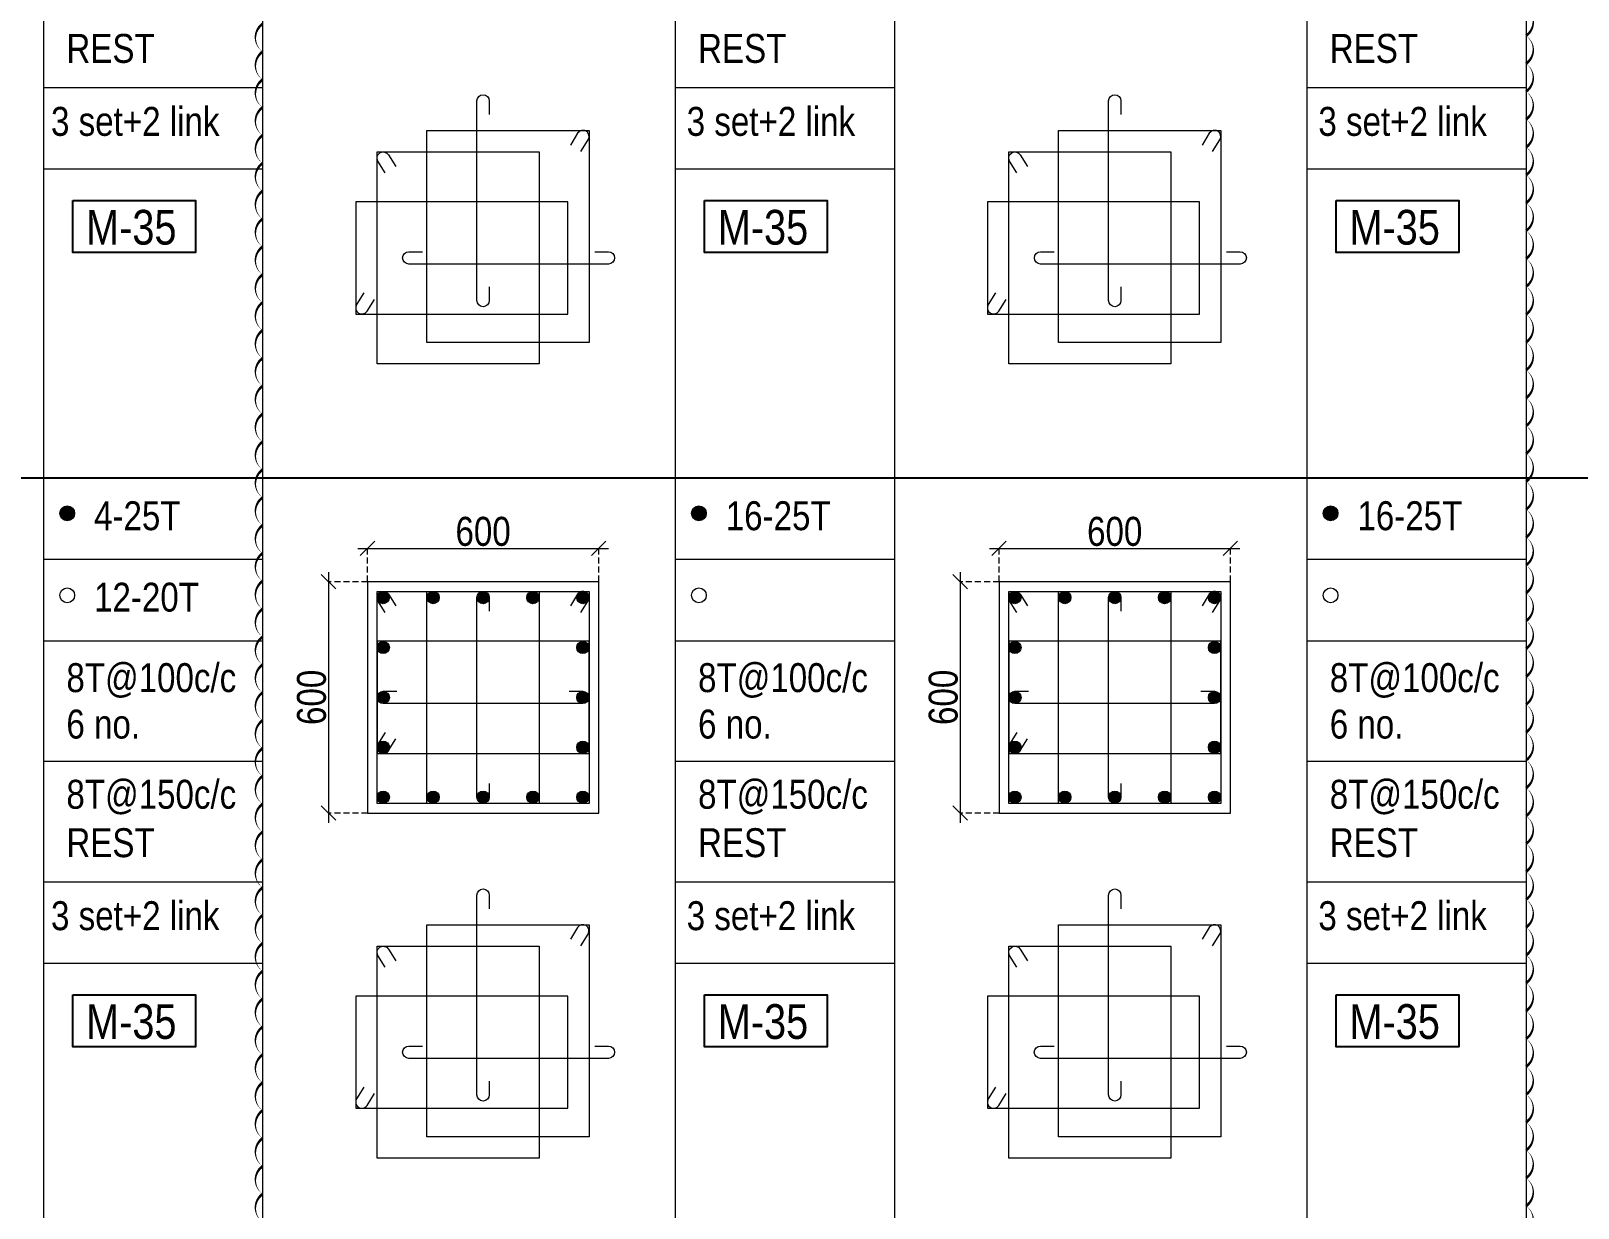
# Model space of a CAD drawing. Header units: millimetres. Extents: x 1112055 to 3390982, y -148532 to 766891.
# Drawn here: x 2304231 to 2320285, y 652401 to 664612 of the extents above; entities that cross this region are included whole.
import ezdxf
from ezdxf.enums import TextEntityAlignment as Align

# ---------------------------------------------------------------- set-up
doc = ezdxf.new("R2010")
doc.units = ezdxf.units.MM
doc.header["$PDMODE"] = 35
doc.header["$PDSIZE"] = -25
doc.linetypes.add('DASHED2', pattern=[0.375, 0.25, -0.125])
doc.linetypes.add('Hidden', pattern=[9.525, 6.35, -3.175])
for name, color, linetype, lineweight in [('B COL. SIZE DIM', 220, 'Continuous', 25), ('B COLSCH', 204, 'Continuous', 20), ('B COLUMN', 1, 'Hidden', 9), ('B P.C.C', 251, 'Continuous', 0), ('B STEEL', 34, 'Continuous', 15)]:
    doc.layers.add(name, color=color, linetype=linetype, lineweight=lineweight)
doc.layers.add('B TEXT', color=7, linetype='Continuous')
doc.styles.add('dim inside', font='romans.shx', dxfattribs={"width": 0.8, "height": 125})
doc.styles.add('SWINC', font='swissc.ttf')
doc.dimstyles.new('dim inside', dxfattribs={"dimtxt": 125, "dimasz": 100, "dimexe": 0, "dimexo": 0, "dimgap": 10, "dimtad": 0, "dimdec": 0, "dimzin": 0, "dimdsep": 46, "dimtxsty": 'dim inside', "dimblk": 'SMALL', "dimcen": 0.09, "dimadec": 0, "dimazin": 0, "dimtfac": 1, "dimtdec": 0, "dimtofl": 0, "dimtmove": 0, "dimatfit": 3, "dimfxl": 1, "dimtolj": 1, "dimtzin": 0, "dimarcsym": 2})

# ---------------------------------------------------------------- blocks, each defined once
blk = doc.blocks.new('_Oblique')
at = {"color": 0, "linetype": 'ByBlock', "lineweight": -2}
blk.add_line((-0.5, -0.5), (0.5, 0.5), dxfattribs=at)
blk = doc.blocks.new('*D3134')
at = {"layer": 'B COL. SIZE DIM', "color": 250, "lineweight": 9, "ltscale": 250, "transparency": 16777216}
blk.add_line((2307623, 659244), (2310223, 659244), dxfattribs=at)
at = {"layer": 'B COL. SIZE DIM', "color": 250, "linetype": 'DASHED2', "lineweight": 9, "ltscale": 250, "transparency": 16777216}
for p, q in [((2307723, 658899), (2307723, 659244)), ((2310123, 658899), (2310123, 659244))]:
    blk.add_line(p, q, dxfattribs=at)
at = {"layer": 'Defpoints', "color": 0, "transparency": 16777216}
for p in [(2310123, 659244), (2307723, 658899), (2310123, 658899)]:
    blk.add_point(p, dxfattribs=at)
at = {"layer": 'B COL. SIZE DIM', "color": 250, "lineweight": 9, "transparency": 16777216, "xscale": 150, "yscale": 150, "zscale": 150, "rotation": 180}
blk.add_blockref('_Oblique', (2307723, 659244), dxfattribs=at)
at = {"layer": 'B COL. SIZE DIM', "color": 250, "lineweight": 9, "transparency": 16777216, "xscale": 150, "yscale": 150, "zscale": 150}
blk.add_blockref('_Oblique', (2310123, 659244), dxfattribs=at)
at = {"layer": 'B COL. SIZE DIM', "color": 6, "transparency": 16777216, "insert": (2308923, 659419), "char_height": 300, "attachment_point": 5, "style": 'SWINC'}
blk.add_mtext('\\A1;600', dxfattribs=at)
blk = doc.blocks.new('*D3135')
at = {"layer": 'B COL. SIZE DIM', "color": 250, "lineweight": 9, "ltscale": 250, "transparency": 16777216}
blk.add_line((2307319, 658999), (2307319, 656399), dxfattribs=at)
at = {"layer": 'B COL. SIZE DIM', "color": 250, "linetype": 'DASHED2', "lineweight": 9, "ltscale": 250, "transparency": 16777216}
for p, q in [((2307723, 658899), (2307319, 658899)), ((2307723, 656499), (2307319, 656499))]:
    blk.add_line(p, q, dxfattribs=at)
at = {"layer": 'Defpoints', "color": 0, "transparency": 16777216}
for p in [(2307723, 658899), (2307319, 656499), (2307723, 656499)]:
    blk.add_point(p, dxfattribs=at)
at = {"layer": 'B COL. SIZE DIM', "color": 250, "lineweight": 9, "transparency": 16777216, "xscale": 150, "yscale": 150, "zscale": 150}
for p, rotation in [((2307319, 658899), 90), ((2307319, 656499), 270)]:
    blk.add_blockref('_Oblique', p, dxfattribs=dict(at, rotation=rotation))
at = {"layer": 'B COL. SIZE DIM', "color": 6, "transparency": 16777216, "insert": (2307144, 657699), "char_height": 300, "attachment_point": 5, "rotation": 90, "style": 'SWINC'}
blk.add_mtext('\\A1;600', dxfattribs=at)
blk = doc.blocks.new('*D3254')
at = {"layer": 'B COL. SIZE DIM', "color": 250, "lineweight": 9, "ltscale": 250, "transparency": 16777216}
blk.add_line((2314177, 659244), (2316777, 659244), dxfattribs=at)
at = {"layer": 'B COL. SIZE DIM', "color": 250, "linetype": 'DASHED2', "lineweight": 9, "ltscale": 250, "transparency": 16777216}
for p, q in [((2314277, 658899), (2314277, 659244)), ((2316677, 658899), (2316677, 659244))]:
    blk.add_line(p, q, dxfattribs=at)
at = {"layer": 'Defpoints', "color": 0, "transparency": 16777216}
for p in [(2316677, 659244), (2314277, 658899), (2316677, 658899)]:
    blk.add_point(p, dxfattribs=at)
at = {"layer": 'B COL. SIZE DIM', "color": 250, "lineweight": 9, "transparency": 16777216, "xscale": 150, "yscale": 150, "zscale": 150, "rotation": 180}
blk.add_blockref('_Oblique', (2314277, 659244), dxfattribs=at)
at = {"layer": 'B COL. SIZE DIM', "color": 250, "lineweight": 9, "transparency": 16777216, "xscale": 150, "yscale": 150, "zscale": 150}
blk.add_blockref('_Oblique', (2316677, 659244), dxfattribs=at)
at = {"layer": 'B COL. SIZE DIM', "color": 6, "transparency": 16777216, "insert": (2315477, 659419), "char_height": 300, "attachment_point": 5, "style": 'SWINC'}
blk.add_mtext('\\A1;600', dxfattribs=at)
blk = doc.blocks.new('*D3255')
at = {"layer": 'B COL. SIZE DIM', "color": 250, "lineweight": 9, "ltscale": 250, "transparency": 16777216}
blk.add_line((2313874, 658999), (2313874, 656399), dxfattribs=at)
at = {"layer": 'B COL. SIZE DIM', "color": 250, "linetype": 'DASHED2', "lineweight": 9, "ltscale": 250, "transparency": 16777216}
for p, q in [((2314277, 658899), (2313874, 658899)), ((2314277, 656499), (2313874, 656499))]:
    blk.add_line(p, q, dxfattribs=at)
at = {"layer": 'Defpoints', "color": 0, "transparency": 16777216}
for p in [(2314277, 658899), (2313874, 656499), (2314277, 656499)]:
    blk.add_point(p, dxfattribs=at)
at = {"layer": 'B COL. SIZE DIM', "color": 250, "lineweight": 9, "transparency": 16777216, "xscale": 150, "yscale": 150, "zscale": 150}
for p, rotation in [((2313874, 658899), 90), ((2313874, 656499), 270)]:
    blk.add_blockref('_Oblique', p, dxfattribs=dict(at, rotation=rotation))
at = {"layer": 'B COL. SIZE DIM', "color": 6, "transparency": 16777216, "insert": (2313699, 657699), "char_height": 300, "attachment_point": 5, "rotation": 90, "style": 'SWINC'}
blk.add_mtext('\\A1;600', dxfattribs=at)

msp = doc.modelspace()

# ---------------------------------------------------------------- hatches: boundary and pattern name
at = {"layer": 'B STEEL', "lineweight": 9, "ltscale": 0.5}
h = msp.add_hatch(color=34, dxfattribs=at)
edge = h.paths.add_edge_path()
edge.add_arc((2304607.4, 659608), 76.8, 0, 360)
h = msp.add_hatch(color=34, dxfattribs=at)
edge = h.paths.add_edge_path()
edge.add_arc((2311162.2, 659608), 76.8, 0, 360)
h = msp.add_hatch(color=34, dxfattribs=at)
edge = h.paths.add_edge_path()
edge.add_arc((2317717.1, 659608), 76.8, 0, 360)
h = msp.add_hatch(color=34, dxfattribs=at)
edge = h.paths.add_edge_path()
edge.add_arc((2307886.6, 658734.8), 64, 0, 360)
h = msp.add_hatch(color=34, dxfattribs=at)
edge = h.paths.add_edge_path()
edge.add_arc((2308404.6, 658734.8), 64, 180, 540, ccw=False)
h = msp.add_hatch(color=34, dxfattribs=at)
edge = h.paths.add_edge_path()
edge.add_arc((2308922.5, 658734.8), 64, 180, 540, ccw=False)
h = msp.add_hatch(color=34, dxfattribs=at)
edge = h.paths.add_edge_path()
edge.add_arc((2309440.5, 658734.8), 64, 180, 540, ccw=False)
h = msp.add_hatch(color=34, dxfattribs=at)
edge = h.paths.add_edge_path()
edge.add_arc((2309958.5, 658734.8), 64, 180, 540, ccw=False)
h = msp.add_hatch(color=34, dxfattribs=at)
edge = h.paths.add_edge_path()
edge.add_arc((2314441.4, 658734.8), 64, 0, 360)
h = msp.add_hatch(color=34, dxfattribs=at)
edge = h.paths.add_edge_path()
edge.add_arc((2314959.4, 658734.8), 64, 180, 540, ccw=False)
h = msp.add_hatch(color=34, dxfattribs=at)
edge = h.paths.add_edge_path()
edge.add_arc((2315477.4, 658734.8), 64, 180, 540, ccw=False)
h = msp.add_hatch(color=34, dxfattribs=at)
edge = h.paths.add_edge_path()
edge.add_arc((2315995.4, 658734.8), 64, 180, 540, ccw=False)
h = msp.add_hatch(color=34, dxfattribs=at)
edge = h.paths.add_edge_path()
edge.add_arc((2316513.4, 658734.8), 64, 180, 540, ccw=False)
h = msp.add_hatch(color=34, dxfattribs=at)
edge = h.paths.add_edge_path()
edge.add_arc((2307886.6, 658216.8), 64, 180, 540, ccw=False)
h = msp.add_hatch(color=34, dxfattribs=at)
edge = h.paths.add_edge_path()
edge.add_arc((2309958.5, 658216.8), 64, 180, 540, ccw=False)
h = msp.add_hatch(color=34, dxfattribs=at)
edge = h.paths.add_edge_path()
edge.add_arc((2314441.4, 658216.8), 64, 180, 540, ccw=False)
h = msp.add_hatch(color=34, dxfattribs=at)
edge = h.paths.add_edge_path()
edge.add_arc((2316513.4, 658216.8), 64, 180, 540, ccw=False)
h = msp.add_hatch(color=34, dxfattribs=at)
edge = h.paths.add_edge_path()
edge.add_arc((2307886.6, 657698.8), 64, 180, 540, ccw=False)
h = msp.add_hatch(color=34, dxfattribs=at)
edge = h.paths.add_edge_path()
edge.add_arc((2309958.5, 657698.8), 64, 180, 540, ccw=False)
h = msp.add_hatch(color=34, dxfattribs=at)
edge = h.paths.add_edge_path()
edge.add_arc((2314441.4, 657698.8), 64, 180, 540, ccw=False)
h = msp.add_hatch(color=34, dxfattribs=at)
edge = h.paths.add_edge_path()
edge.add_arc((2316513.4, 657698.8), 64, 180, 540, ccw=False)
h = msp.add_hatch(color=34, dxfattribs=at)
edge = h.paths.add_edge_path()
edge.add_arc((2307886.6, 657180.8), 64, 180, 540, ccw=False)
h = msp.add_hatch(color=34, dxfattribs=at)
edge = h.paths.add_edge_path()
edge.add_arc((2309958.5, 657180.8), 64, 180, 540, ccw=False)
h = msp.add_hatch(color=34, dxfattribs=at)
edge = h.paths.add_edge_path()
edge.add_arc((2314441.4, 657180.8), 64, 180, 540, ccw=False)
h = msp.add_hatch(color=34, dxfattribs=at)
edge = h.paths.add_edge_path()
edge.add_arc((2316513.4, 657180.8), 64, 180, 540, ccw=False)
h = msp.add_hatch(color=34, dxfattribs=at)
edge = h.paths.add_edge_path()
edge.add_arc((2307886.6, 656662.8), 64, 0, 360, ccw=False)
h = msp.add_hatch(color=34, dxfattribs=at)
edge = h.paths.add_edge_path()
edge.add_arc((2308404.6, 656662.8), 64, 180, 540, ccw=False)
h = msp.add_hatch(color=34, dxfattribs=at)
edge = h.paths.add_edge_path()
edge.add_arc((2308922.5, 656662.8), 64, 180, 540, ccw=False)
h = msp.add_hatch(color=34, dxfattribs=at)
edge = h.paths.add_edge_path()
edge.add_arc((2309440.5, 656662.8), 64, 180, 540, ccw=False)
h = msp.add_hatch(color=34, dxfattribs=at)
edge = h.paths.add_edge_path()
edge.add_arc((2309958.5, 656662.8), 64, -180, 180)
h = msp.add_hatch(color=34, dxfattribs=at)
edge = h.paths.add_edge_path()
edge.add_arc((2314441.4, 656662.8), 64, 0, 360, ccw=False)
h = msp.add_hatch(color=34, dxfattribs=at)
edge = h.paths.add_edge_path()
edge.add_arc((2314959.4, 656662.8), 64, 180, 540, ccw=False)
h = msp.add_hatch(color=34, dxfattribs=at)
edge = h.paths.add_edge_path()
edge.add_arc((2315477.4, 656662.8), 64, 180, 540, ccw=False)
h = msp.add_hatch(color=34, dxfattribs=at)
edge = h.paths.add_edge_path()
edge.add_arc((2315995.4, 656662.8), 64, 180, 540, ccw=False)
h = msp.add_hatch(color=34, dxfattribs=at)
edge = h.paths.add_edge_path()
edge.add_arc((2316513.4, 656662.8), 64, -180, 180)

# ---------------------------------------------------------------- linework, layer by layer
msp.add_line((2203002.6, 659976.3), (2389841.5, 659976.3))
at = {"layer": 'B COLSCH', "color": 250, "lineweight": 0}
for p, q in [((2304361.1, 676456), (2304361.1, 627016.9)), ((2306635.5, 676456), (2306635.5, 618141.8)), ((2313190.3, 676456), (2313190.3, 618141.8)), ((2317470.8, 676456), (2317470.8, 627016.9)), ((2319745.2, 676456), (2319745.2, 618141.8)), ((2310916, 668216.1), (2310916, 627016.9)), ((2304361.1, 664026.6), (2306635.5, 664026.6)), ((2310916, 664026.6), (2313190.3, 664026.6)), ((2317470.8, 664026.6), (2319745.2, 664026.6)), ((2304361.1, 663181.6), (2306635.5, 663181.6)), ((2310916, 663181.6), (2313190.3, 663181.6)), ((2317470.8, 663181.6), (2319745.2, 663181.6)), ((2203002.6, 659976.3), (2375997.6, 659976.3)), ((2304361.1, 659131.3), (2306635.5, 659131.3)), ((2310916, 659131.3), (2313190.3, 659131.3)), ((2317470.8, 659131.3), (2319745.2, 659131.3)), ((2304361.1, 658286.3), (2306635.5, 658286.3)), ((2310916, 658286.3), (2313190.3, 658286.3)), ((2317470.8, 658286.3), (2319745.2, 658286.3)), ((2304361.1, 657036.5), (2306635.5, 657036.5)), ((2310916, 657036.5), (2313190.3, 657036.5)), ((2317470.8, 657036.5), (2319745.2, 657036.5)), ((2304361.1, 655786.7), (2306635.5, 655786.7)), ((2310916, 655786.7), (2313190.3, 655786.7)), ((2317470.8, 655786.7), (2319745.2, 655786.7)), ((2304361.1, 654941.7), (2306635.5, 654941.7)), ((2310916, 654941.7), (2313190.3, 654941.7)), ((2317470.8, 654941.7), (2319745.2, 654941.7))]:
    msp.add_line(p, q, dxfattribs=at)
at = {"layer": 'B COLUMN', "color": 1, "linetype": 'ByBlock', "lineweight": 20}
for points in [[(2307722.5, 656498.8), (2310122.5, 656498.8), (2310122.5, 658898.8), (2307722.5, 658898.8)], [(2314277.4, 656498.8), (2316677.4, 656498.8), (2316677.4, 658898.8), (2314277.4, 658898.8)]]:
    msp.add_lwpolyline(points, close=True, dxfattribs=at)
at = {"layer": 'B P.C.C', "color": 3, "lineweight": 0}
for points in [[(2319745.2, 664851.1, 0, 28.9, -0.5205671), (2319745.2, 664562.1, 0, 28.9, -0.5205671), (2319745.2, 664273.1, 0, 28.9, -0.5205671), (2319745.2, 663984.1, 0, 28.9, -0.5205671), (2319745.2, 663695, 0, 28.9, -0.5205671), (2319745.2, 663406, 0, 28.9, -0.5205671), (2319745.2, 663117, 0, 28.9, -0.5205671), (2319745.2, 662827.9, 0, 28.9, -0.5205671), (2319745.2, 662538.9, 0, 28.9, -0.5205671), (2319745.2, 662249.9, 0, 28.9, -0.5205671), (2319745.2, 661960.8, 0, 28.9, -0.5205671), (2319745.2, 661671.8, 0, 28.9, -0.5205671), (2319745.2, 661382.8, 0, 28.9, -0.5205671), (2319745.2, 661093.8, 0, 28.9, -0.5205671), (2319745.2, 660804.7, 0, 28.9, -0.5205671), (2319745.2, 660515.7, 0, 28.9, -0.5205671), (2319745.2, 660226.7, 0, 28.9, -0.5205671), (2319745.2, 659937.6, 0, 28.9, -0.5205671), (2319745.2, 659648.6, 0, 28.9, -0.5205671), (2319745.2, 659359.6, 0, 28.9, -0.5205671), (2319745.2, 659070.5, 0, 28.9, -0.5205671), (2319745.2, 658781.5, 0, 28.9, -0.5205671), (2319745.2, 658492.5, 0, 28.9, -0.5205671), (2319745.2, 658203.5, 0, 28.9, -0.5205671), (2319745.2, 657914.4, 0, 28.9, -0.5205671), (2319745.2, 657625.4, 0, 28.9, -0.5205671), (2319745.2, 657336.4, 0, 28.9, -0.5205671), (2319745.2, 657047.3, 0, 28.9, -0.5205671), (2319745.2, 656758.3, 0, 28.9, -0.5205671), (2319745.2, 656469.3, 0, 28.9, -0.5205671), (2319745.2, 656180.2, 0, 28.9, -0.5205671), (2319745.2, 655891.2, 0, 28.9, -0.5205671), (2319745.2, 655602.2, 0, 28.9, -0.5205671), (2319745.2, 655313.2, 0, 28.9, -0.5205671), (2319745.2, 655024.1, 0, 28.9, -0.5205671), (2319745.2, 654735.1, 0, 28.9, -0.5205671), (2319745.2, 654446.1, 0, 28.9, -0.5205671), (2319745.2, 654157, 0, 28.9, -0.5205671), (2319745.2, 653868, 0, 28.9, -0.5205671), (2319745.2, 653579, 0, 28.9, -0.5205671), (2319745.2, 653289.9, 0, 28.9, -0.5205671), (2319745.2, 653000.9, 0, 28.9, -0.5205671), (2319745.2, 652711.9, 0, 28.9, -0.5205671), (2319745.2, 652422.9, 0, 28.9, -0.5205671), (2319745.2, 652133.8, 0, 28.9, -0.5205671)], [(2306635.5, 652257.4, 0, 28.9, -0.5205671), (2306635.5, 652546.4, 0, 28.9, -0.5205671), (2306635.5, 652835.4, 0, 28.9, -0.5205671), (2306635.5, 653124.4, 0, 28.9, -0.5205671), (2306635.5, 653413.5, 0, 28.9, -0.5205671), (2306635.5, 653702.5, 0, 28.9, -0.5205671), (2306635.5, 653991.5, 0, 28.9, -0.5205671), (2306635.5, 654280.6, 0, 28.9, -0.5205671), (2306635.5, 654569.6, 0, 28.9, -0.5205671), (2306635.5, 654858.6, 0, 28.9, -0.5205671), (2306635.5, 655147.7, 0, 28.9, -0.5205671), (2306635.5, 655436.7, 0, 28.9, -0.5205671), (2306635.5, 655725.7, 0, 28.9, -0.5205671), (2306635.5, 656014.7, 0, 28.9, -0.5205671), (2306635.5, 656303.8, 0, 28.9, -0.5205671), (2306635.5, 656592.8, 0, 28.9, -0.5205671), (2306635.5, 656881.8, 0, 28.9, -0.5205671), (2306635.5, 657170.9, 0, 28.9, -0.5205671), (2306635.5, 657459.9, 0, 28.9, -0.5205671), (2306635.5, 657748.9, 0, 28.9, -0.5205671), (2306635.5, 658038, 0, 28.9, -0.5205671), (2306635.5, 658327, 0, 28.9, -0.5205671), (2306635.5, 658616, 0, 28.9, -0.5205671), (2306635.5, 658905, 0, 28.9, -0.5205671), (2306635.5, 659194.1, 0, 28.9, -0.5205671), (2306635.5, 659483.1, 0, 28.9, -0.5205671), (2306635.5, 659772.1, 0, 28.9, -0.5205671), (2306635.5, 660061.2, 0, 28.9, -0.5205671), (2306635.5, 660350.2, 0, 28.9, -0.5205671), (2306635.5, 660639.2, 0, 28.9, -0.5205671), (2306635.5, 660928.3, 0, 28.9, -0.5205671), (2306635.5, 661217.3, 0, 28.9, -0.5205671), (2306635.5, 661506.3, 0, 28.9, -0.5205671), (2306635.5, 661795.3, 0, 28.9, -0.5205671), (2306635.5, 662084.4, 0, 28.9, -0.5205671), (2306635.5, 662373.4, 0, 28.9, -0.5205671), (2306635.5, 662662.4, 0, 28.9, -0.5205671), (2306635.5, 662951.5, 0, 28.9, -0.5205671), (2306635.5, 663240.5, 0, 28.9, -0.5205671), (2306635.5, 663529.5, 0, 28.9, -0.5205671), (2306635.5, 663818.6, 0, 28.9, -0.5205671), (2306635.5, 664107.6, 0, 28.9, -0.5205671), (2306635.5, 664396.6, 0, 28.9, -0.5205671), (2306635.5, 664685.6, 0, 28.9, -0.5205671)]]:
    msp.add_lwpolyline(points, format="xyseb", dxfattribs=at)
at = {"layer": 'B STEEL', "color": 34, "lineweight": 9, "ltscale": 0.5}
for points in [[(2308986.6, 661957.8), (2308986.6, 661815.2, -1), (2308858.5, 661815.2), (2308858.5, 663887.1, -1), (2308986.6, 663887.1), (2308986.6, 663744.5)], [(2315541.4, 661957.8), (2315541.4, 661815.2, -1), (2315413.4, 661815.2), (2315413.4, 663887.1, -1), (2315541.4, 663887.1), (2315541.4, 663744.5)], [(2309938.3, 663361.8), (2310013, 663483.3, 1), (2309904, 663550.4), (2309829.2, 663428.9)], [(2316493.2, 663361.8), (2316567.9, 663483.3, 1), (2316458.9, 663550.4), (2316384.1, 663428.9)], [(2307906.8, 663138.7), (2307832, 663260.2, -1), (2307941.1, 663327.3), (2308015.9, 663205.8)], [(2314461.7, 663138.7), (2314386.9, 663260.2, -1), (2314496, 663327.3), (2314570.7, 663205.8)], [(2310081.5, 662321.8), (2310224.1, 662321.8, -1), (2310224.1, 662193.8), (2308152.1, 662193.8, -1), (2308152.1, 662321.8), (2308294.8, 662321.8)], [(2316636.3, 662321.8), (2316779, 662321.8, -1), (2316779, 662193.8), (2314707, 662193.8, -1), (2314707, 662321.8), (2314849.7, 662321.8)], [(2307685.5, 661894.8), (2307610.8, 661773.4, 1), (2307719.8, 661706.2), (2307794.6, 661827.7)], [(2314240.4, 661894.8), (2314165.6, 661773.4, 1), (2314274.7, 661706.2), (2314349.4, 661827.7)], [(2307906.8, 658579.7), (2307832, 658701.2, -1), (2307941.1, 658768.3), (2308015.9, 658646.8)], [(2308986.6, 656805.5), (2308986.6, 656662.8, -1), (2308858.5, 656662.8), (2308858.5, 658734.8, -1), (2308986.6, 658734.8), (2308986.6, 658592.1)], [(2309938.3, 658579.7), (2310013, 658701.2, 1), (2309904, 658768.3), (2309829.2, 658646.8)], [(2314461.7, 658579.7), (2314386.9, 658701.2, -1), (2314496, 658768.3), (2314570.7, 658646.8)], [(2315541.4, 656805.5), (2315541.4, 656662.8, -1), (2315413.4, 656662.8), (2315413.4, 658734.8, -1), (2315541.4, 658734.8), (2315541.4, 658592.1)], [(2316493.2, 658579.7), (2316567.9, 658701.2, 1), (2316458.9, 658768.3), (2316384.1, 658646.8)], [(2309815.9, 657762.8), (2309958.5, 657762.8, -1), (2309958.5, 657634.8), (2307886.6, 657634.8, -1), (2307886.6, 657762.8), (2308029.2, 657762.8)], [(2316370.8, 657762.8), (2316513.4, 657762.8, -1), (2316513.4, 657634.8), (2314441.4, 657634.8, -1), (2314441.4, 657762.8), (2314584.1, 657762.8)], [(2307906.8, 657335.8), (2307832, 657214.4, 1), (2307941.1, 657147.2), (2308015.9, 657268.7)], [(2314461.7, 657335.8), (2314386.9, 657214.4, 1), (2314496, 657147.2), (2314570.7, 657268.7)], [(2308986.6, 653718), (2308986.6, 653575.3, -1), (2308858.5, 653575.3), (2308858.5, 655647.3, -1), (2308986.6, 655647.3), (2308986.6, 655504.6)], [(2315541.4, 653718), (2315541.4, 653575.3, -1), (2315413.4, 653575.3), (2315413.4, 655647.3, -1), (2315541.4, 655647.3), (2315541.4, 655504.6)], [(2309938.3, 655122), (2310013, 655243.4, 1), (2309904, 655310.6), (2309829.2, 655189.1)], [(2316493.2, 655122), (2316567.9, 655243.4, 1), (2316458.9, 655310.6), (2316384.1, 655189.1)], [(2307906.8, 654898.9), (2307832, 655020.4, -1), (2307941.1, 655087.5), (2308015.9, 654966)], [(2314461.7, 654898.9), (2314386.9, 655020.4, -1), (2314496, 655087.5), (2314570.7, 654966)], [(2310081.5, 654082), (2310224.1, 654082, -1), (2310224.1, 653953.9), (2308152.1, 653953.9, -1), (2308152.1, 654082), (2308294.8, 654082)], [(2316636.3, 654082), (2316779, 654082, -1), (2316779, 653953.9), (2314707, 653953.9, -1), (2314707, 654082), (2314849.7, 654082)], [(2307685.5, 653655), (2307610.8, 653533.5, 1), (2307719.8, 653466.4), (2307794.6, 653587.9)], [(2314240.4, 653655), (2314165.6, 653533.5, 1), (2314274.7, 653466.4), (2314349.4, 653587.9)]]:
    msp.add_lwpolyline(points, format="xyb", dxfattribs=at)
for points in [[(2310022.5, 663580.9), (2310022.5, 661380.9), (2308340.5, 661380.9), (2308340.5, 663580.9)], [(2316577.4, 663580.9), (2316577.4, 661380.9), (2314895.4, 661380.9), (2314895.4, 663580.9)], [(2309504.6, 663357.8), (2309504.6, 661157.8), (2307822.5, 661157.8), (2307822.5, 663357.8)], [(2316059.4, 663357.8), (2316059.4, 661157.8), (2314377.4, 661157.8), (2314377.4, 663357.8)], [(2307601.3, 661675.8), (2309801.3, 661675.8), (2309801.3, 662839.8), (2307601.3, 662839.8)], [(2314156.1, 661675.8), (2316356.1, 661675.8), (2316356.1, 662839.8), (2314156.1, 662839.8)], [(2309504.6, 658798.8), (2309504.6, 656598.8), (2307822.5, 656598.8), (2307822.5, 658798.8)], [(2310022.5, 658798.8), (2310022.5, 656598.8), (2308340.5, 656598.8), (2308340.5, 658798.8)], [(2316059.4, 658798.8), (2316059.4, 656598.8), (2314377.4, 656598.8), (2314377.4, 658798.8)], [(2316577.4, 658798.8), (2316577.4, 656598.8), (2314895.4, 656598.8), (2314895.4, 658798.8)], [(2307822.5, 657116.8), (2310022.5, 657116.8), (2310022.5, 658280.8), (2307822.5, 658280.8)], [(2314377.4, 657116.8), (2316577.4, 657116.8), (2316577.4, 658280.8), (2314377.4, 658280.8)], [(2310022.5, 655341), (2310022.5, 653141), (2308340.5, 653141), (2308340.5, 655341)], [(2316577.4, 655341), (2316577.4, 653141), (2314895.4, 653141), (2314895.4, 655341)], [(2309504.6, 655117.9), (2309504.6, 652917.9), (2307822.5, 652917.9), (2307822.5, 655117.9)], [(2316059.4, 655117.9), (2316059.4, 652917.9), (2314377.4, 652917.9), (2314377.4, 655117.9)], [(2307601.3, 653435.9), (2309801.3, 653435.9), (2309801.3, 654600), (2307601.3, 654600)], [(2314156.1, 653435.9), (2316356.1, 653435.9), (2316356.1, 654600), (2314156.1, 654600)]]:
    msp.add_lwpolyline(points, close=True, dxfattribs=at)
for centre, radius in [((2304607.4, 659608), 76.8), ((2311162.2, 659608), 76.8), ((2317717.1, 659608), 76.8), ((2304607.4, 658757.7), 76.8), ((2307886.6, 658734.8), 64), ((2308404.6, 658734.8), 64), ((2308922.5, 658734.8), 64), ((2309440.5, 658734.8), 64), ((2309958.5, 658734.8), 64), ((2311162.2, 658757.7), 76.8), ((2314441.4, 658734.8), 64), ((2314959.4, 658734.8), 64), ((2315477.4, 658734.8), 64), ((2315995.4, 658734.8), 64), ((2316513.4, 658734.8), 64), ((2317717.1, 658757.7), 76.8), ((2307886.6, 658216.8), 64), ((2309958.5, 658216.8), 64), ((2314441.4, 658216.8), 64), ((2316513.4, 658216.8), 64), ((2307886.6, 657698.8), 64), ((2309958.5, 657698.8), 64), ((2314441.4, 657698.8), 64), ((2316513.4, 657698.8), 64), ((2307886.6, 657180.8), 64), ((2309958.5, 657180.8), 64), ((2314441.4, 657180.8), 64), ((2316513.4, 657180.8), 64), ((2307886.6, 656662.8), 64), ((2308404.6, 656662.8), 64), ((2308922.5, 656662.8), 64), ((2309440.5, 656662.8), 64), ((2309958.5, 656662.8), 64), ((2314441.4, 656662.8), 64), ((2314959.4, 656662.8), 64), ((2315477.4, 656662.8), 64), ((2315995.4, 656662.8), 64), ((2316513.4, 656662.8), 64)]:
    msp.add_circle(centre, radius, dxfattribs=at)
at = {"layer": 'B TEXT', "color": 1}
for points in [[(2304664.7, 662852.5), (2305939.3, 662852.5), (2305939.3, 662314.6), (2304664.7, 662314.6)], [(2311219.6, 662852.5), (2312494.2, 662852.5), (2312494.2, 662314.6), (2311219.6, 662314.6)], [(2317774.5, 662852.5), (2319049.1, 662852.5), (2319049.1, 662314.6), (2317774.5, 662314.6)], [(2304664.7, 654612.7), (2305939.3, 654612.7), (2305939.3, 654074.7), (2304664.7, 654074.7)], [(2311219.6, 654612.7), (2312494.2, 654612.7), (2312494.2, 654074.7), (2311219.6, 654074.7)], [(2317774.5, 654612.7), (2319049.1, 654612.7), (2319049.1, 654074.7), (2317774.5, 654074.7)]]:
    msp.add_lwpolyline(points, close=True, dxfattribs=at)

# ---------------------------------------------------------------- texts
at = {"layer": 'B TEXT', "style": 'SWINC'}
for s, p in [('REST', (2304598.9, 664281.1)), ('REST', (2311153.8, 664281.1)), ('REST', (2317708.7, 664281.1)), ('3 set+2 link', (2304439.3, 663524.1)), ('3 set+2 link', (2311035.5, 663524.1)), ('3 set+2 link', (2317590.4, 663524.1)), ('4-25T', (2304885.9, 659433.4)), ('16-25T', (2311440.8, 659433.4)), ('16-25T', (2317995.6, 659433.4)), ('12-20T', (2304885.9, 658588.4)), ('8T@100c/c', (2304598.9, 657753.6)), ('8T@100c/c', (2311153.8, 657753.6)), ('8T@100c/c', (2317708.7, 657753.6)), ('6 no.', (2304598.9, 657271.8)), ('6 no.', (2311153.8, 657271.8)), ('6 no.', (2317708.7, 657271.8)), ('8T@150c/c', (2304598.9, 656543.7)), ('8T@150c/c', (2311153.8, 656543.7)), ('8T@150c/c', (2317708.7, 656543.7)), ('REST', (2304598.9, 656041.3)), ('REST', (2311153.8, 656041.3)), ('REST', (2317708.7, 656041.3)), ('3 set+2 link', (2304439.3, 655284.2)), ('3 set+2 link', (2311035.5, 655284.2)), ('3 set+2 link', (2317590.4, 655284.2))]:
    msp.add_text(s, height=300, dxfattribs=at).set_placement(p)
at = {"layer": 'B TEXT', "color": 1, "style": 'SWINC'}
for p in [(2304802.1, 662288), (2311357, 662288), (2317911.9, 662288), (2304802.1, 654048.2), (2311357, 654048.2), (2317911.9, 654048.2)]:
    msp.add_text('M-35', height=360, dxfattribs=at).set_placement(p, align=Align.BOTTOM_LEFT)

# ---------------------------------------------------------------- dimensions: what is measured, and where the dimension line sits
at = {"layer": 'B COL. SIZE DIM', "color": 250, "ltscale": 250}
for base, p1, p2, picture, middle in [((2310122.5, 659243.7), (2307722.5, 658898.8), (2310122.5, 658898.8), '*D3134', (2308922.5, 659418.7)), ((2316677.4, 659243.7), (2314277.4, 658898.8), (2316677.4, 658898.8), '*D3254', (2315477.4, 659418.7))]:
    dim = msp.add_linear_dim(base=base, p1=p1, p2=p2, dimstyle='dim inside', override={"dimtxt": 300, "dimasz": 150, "dimgap": 25, "dimtad": 3, "dimlfac": 0.25, "dimtxsty": 'SWINC', "dimblk1": 'Oblique', "dimblk2": 'Oblique', "dimsah": 1, "dimdle": 100, "dimclrd": 250, "dimclre": 250, "dimclrt": 6, "dimfxl": 1000, "dimlwd": 9, "dimlwe": 9}, dxfattribs=at)
    dim.commit()
    dim.dimension.update_dxf_attribs({"geometry": picture, "text_midpoint": middle})
for base, p1, p2, picture, middle in [((2307318.7, 656498.8), (2307722.5, 658898.8), (2307722.5, 656498.8), '*D3135', (2307143.7, 657698.8)), ((2313873.5, 656498.8), (2314277.4, 658898.8), (2314277.4, 656498.8), '*D3255', (2313698.5, 657698.8))]:
    dim = msp.add_linear_dim(base=base, p1=p1, p2=p2, angle=90, dimstyle='dim inside', override={"dimtxt": 300, "dimasz": 150, "dimgap": 25, "dimtad": 3, "dimlfac": 0.25, "dimtxsty": 'SWINC', "dimblk1": 'Oblique', "dimblk2": 'Oblique', "dimsah": 1, "dimdle": 100, "dimclrd": 250, "dimclre": 250, "dimclrt": 6, "dimfxl": 1000, "dimlwd": 9, "dimlwe": 9}, dxfattribs=at)
    dim.commit()
    dim.dimension.update_dxf_attribs({"geometry": picture, "text_midpoint": middle})

doc.saveas('drawing.dxf')
